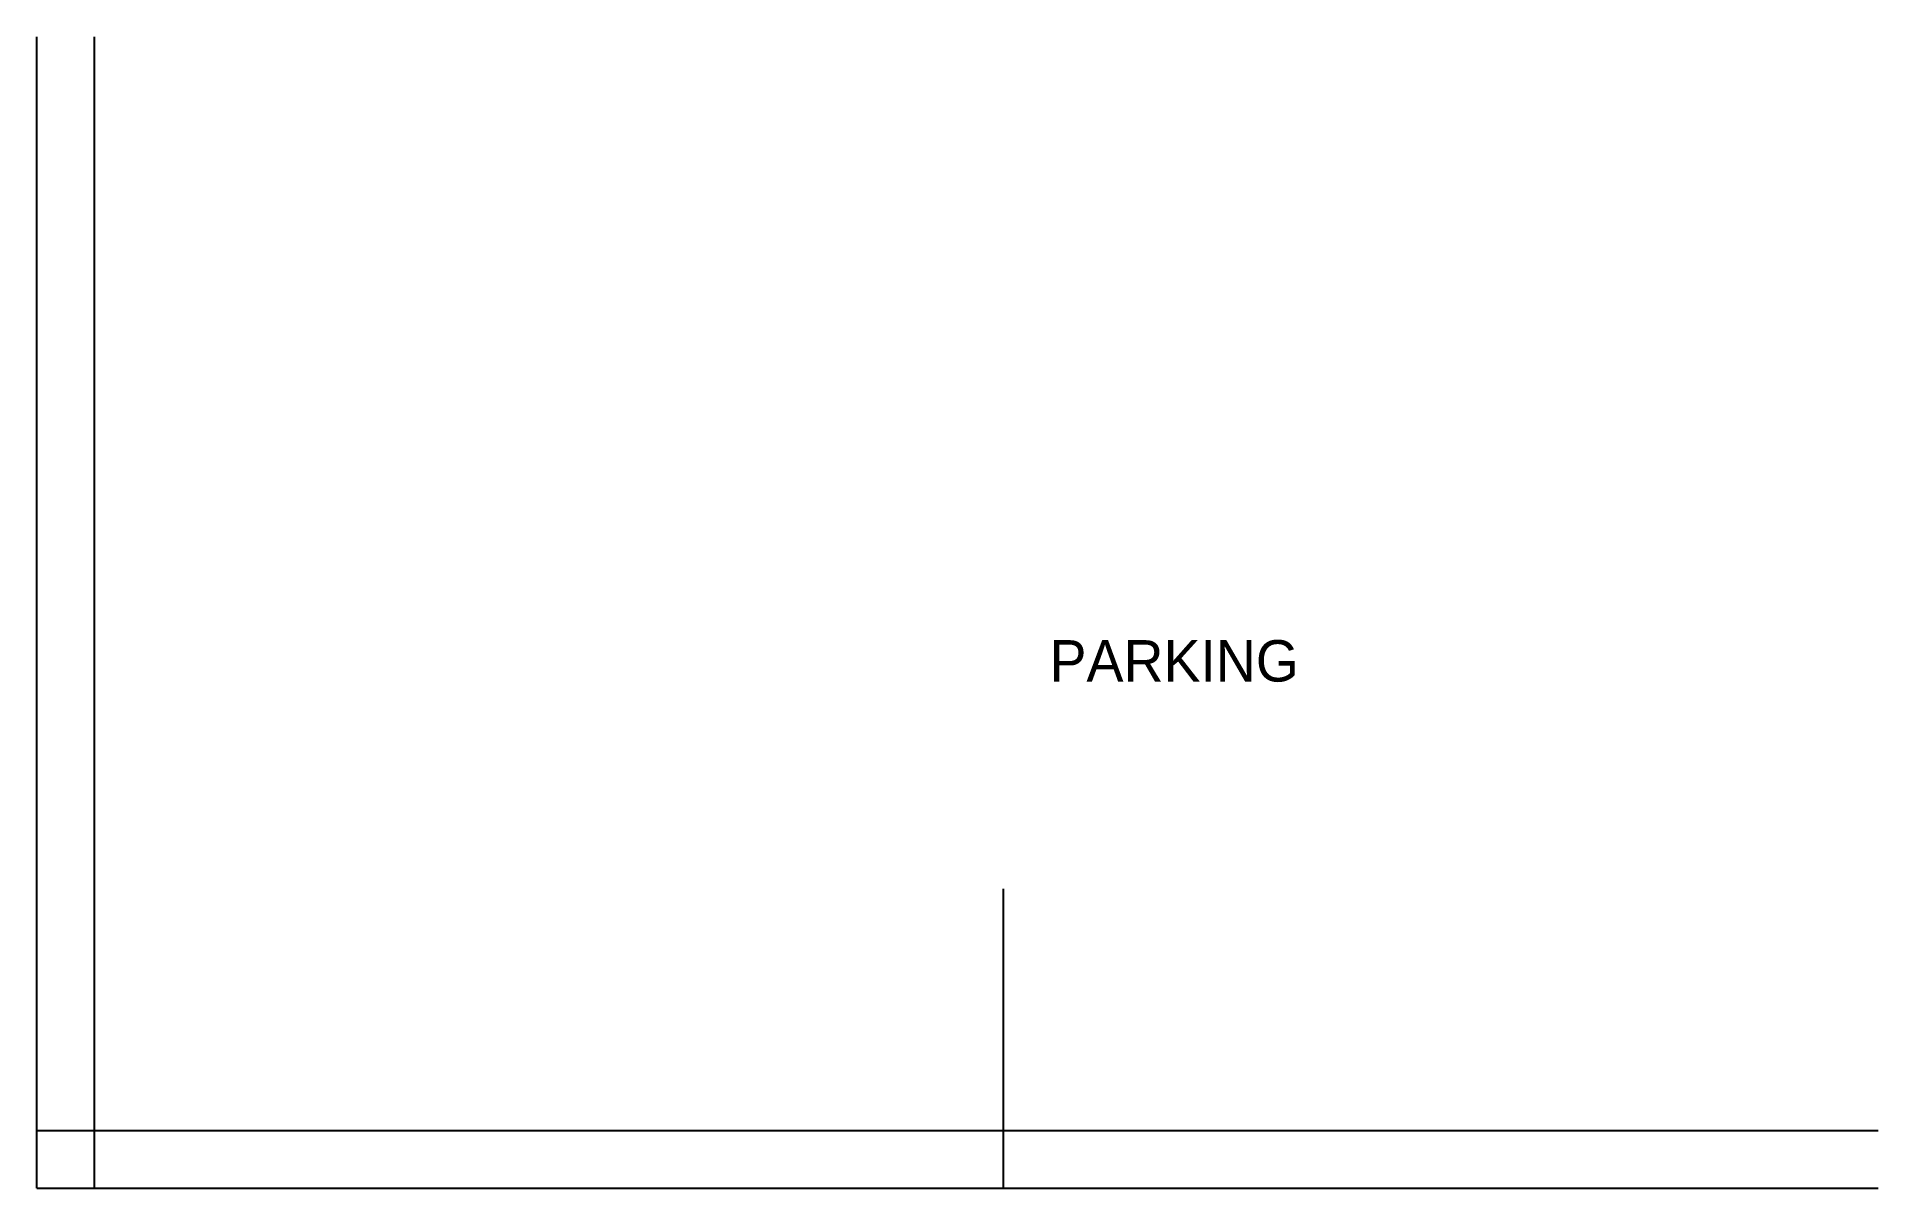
# Model space of a CAD drawing. Header units: millimetres. Extents: x 0 to 8000, y 0 to 5000.
import ezdxf

# ---------------------------------------------------------------- set-up
doc = ezdxf.new("R2010")
doc.units = ezdxf.units.MM

msp = doc.modelspace()

# ---------------------------------------------------------------- linework, layer by layer
at = {"layer": 'DOOR'}
msp.add_line((4200, 0), (4200, 1300), dxfattribs=at)
at = {"layer": 'PAR_EXT'}
for p, q in [((0, 0), (0, 5000)), ((250, 0), (250, 5000)), ((0, 250), (8000, 250)), ((0, 0), (8000, 0))]:
    msp.add_line(p, q, dxfattribs=at)

# ---------------------------------------------------------------- texts
at = {"layer": 'ANNO'}
msp.add_text('PARKING', height=180, dxfattribs=at).set_placement((4400, 2200))

doc.saveas('drawing.dxf')
